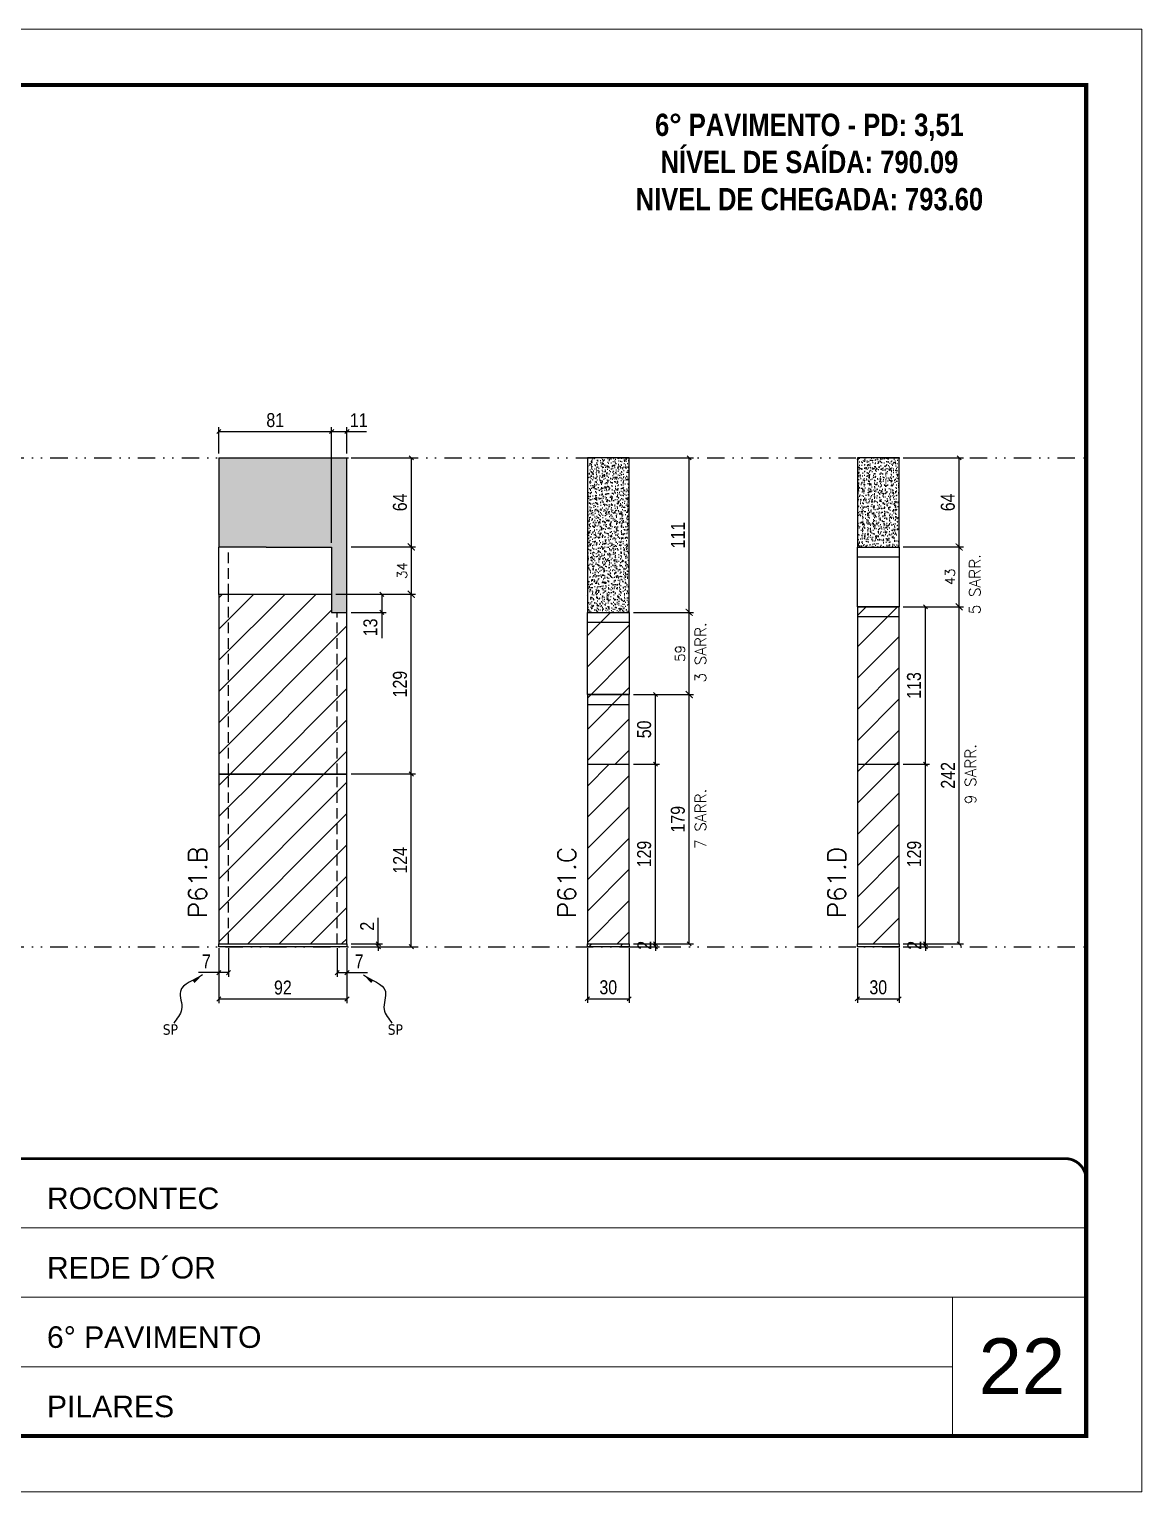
# Model space of a CAD drawing. Extents: x 28748 to 35002, y 14885 to 43501.
# Drawn here: x 31033 to 31832, y 36708 to 37758 of the extents above; entities that cross this region are included whole.
import ezdxf

# ---------------------------------------------------------------- set-up
doc = ezdxf.new("R2010")
doc.units = 0
for name, pattern in [('CONTINUO', [0]), ('DASHED', [0.75, 0.5, -0.25]), ('DIVIDE2', [0.625, 0.25, -0.125, 0, -0.125, 0, -0.125]), ('HIDDEN', [0.375, 0.25, -0.125])]:
    doc.linetypes.add(name, pattern=pattern)
for name, color, linetype, lineweight in [('CARIMBO', 255, 'Continuous', 9), ('Folhas', 255, 'Continuous', 9), ('Hachura', 251, 'Continuous', 9), ('SARRAFO DE PRESSAO', 251, 'DASHED', 9), ('Texto Seção', 7, 'Continuous', 15)]:
    doc.layers.add(name, color=color, linetype=linetype, lineweight=lineweight)
for name, color, linetype in [('COTA', 241, 'Continuous'), ('NOMENCLATURA', 7, 'Continuous'), ('Nível', 160, 'Continuous'), ('Painéis', 200, 'Continuous'), ('SARR_2.2x7', 40, 'Continuous'), ('Sarrafo de Pressão', 42, 'HIDDEN'), ('texto', 7, 'Continuous')]:
    doc.layers.add(name, color=color, linetype=linetype)
doc.styles.add('ARIAL', font='arial.ttf')
doc.styles.add('COTA TECNICA', font='techl___.ttf', dxfattribs={"height": 10})
doc.styles.add('COTA TECNICA-50', font='techl___.ttf', dxfattribs={"height": 10})
doc.styles.add('REGUA-120', font='ROMANS.shx', dxfattribs={"height": 15})
doc.styles.add('ROMANC', font='techb___.ttf', dxfattribs={"height": 2.5})
doc.styles.add('ROMANS', font='romans.shx')
doc.styles.get("Standard").update_dxf_attribs({"font": 'arial.ttf'})
doc.dimstyles.new('COTA PAINEL-50', dxfattribs={"dimtxt": 10, "dimasz": 3, "dimexe": 3, "dimexo": 3, "dimgap": 3, "dimtad": 1, "dimdec": 1, "dimzin": 12, "dimdsep": 46, "dimtxsty": 'COTA TECNICA-50', "dimblk1": 'OBLIQUE', "dimblk2": 'OBLIQUE', "dimsah": 1, "dimcen": 0.9, "dimclrd": 4, "dimclre": 4, "dimclrt": 240, "dimadec": 1, "dimazin": 3, "dimtfac": 1, "dimtdec": 1, "dimtmove": 0, "dimatfit": 3, "dimfxl": 1, "dimtolj": 1, "dimtzin": 12, "dimarcsym": 0})
doc.dimstyles.new('Cota Paínel', dxfattribs={"dimtxt": 7, "dimasz": 5, "dimexe": 3, "dimexo": 3, "dimgap": 3, "dimtad": 1, "dimdec": 1, "dimzin": 12, "dimdsep": 46, "dimtxsty": 'ROMANS', "dimblk": 'ARCHTICK', "dimcen": 0, "dimclrd": 4, "dimclre": 4, "dimclrt": 1, "dimadec": 1, "dimazin": 3, "dimtfac": 1, "dimtdec": 1, "dimtmove": 0, "dimatfit": 3, "dimldrblk": 'OBLIQUE', "dimfxl": 1, "dimtolj": 1, "dimtzin": 12, "dimarcsym": 0})
doc.dimstyles.new('PAINEL', dxfattribs={"dimtxt": 10, "dimasz": 3, "dimexe": 3, "dimexo": 3, "dimgap": 3, "dimtad": 1, "dimdec": 1, "dimzin": 12, "dimdsep": 46, "dimtxsty": 'COTA TECNICA', "dimblk1": 'OBLIQUE', "dimblk2": 'OBLIQUE', "dimsah": 1, "dimcen": 0.9, "dimclrd": 4, "dimclre": 4, "dimclrt": 240, "dimadec": 1, "dimazin": 3, "dimtfac": 1, "dimtdec": 1, "dimtmove": 0, "dimatfit": 3, "dimfxl": 1, "dimtolj": 1, "dimtzin": 12, "dimarcsym": 0})
doc.dimstyles.get("Standard").update_dxf_attribs({"dimtxt": 0.18, "dimasz": 0.18, "dimexe": 0.18, "dimexo": 0.0625, "dimgap": 0.09, "dimtad": 0, "dimtih": 1, "dimtoh": 1, "dimdec": 4, "dimzin": 0, "dimdsep": 46, "dimtxsty": 'Standard', "dimcen": 0.09, "dimadec": 0, "dimazin": 0, "dimtfac": 1, "dimtdec": 4, "dimtofl": 0, "dimtmove": 0, "dimatfit": 3, "dimfxl": 1, "dimtolj": 1, "dimtzin": 0, "dimarcsym": 0})
pattern_1 = [(45, (-100272.658, 8260.539), (-11.2253202, 11.2253202), [])]

# ---------------------------------------------------------------- blocks, each defined once
blk = doc.blocks.new('9999999999')
at = {"color": 30, "linetype": 'CONTINUO'}
for p, q in [((98564.6, 34379.6), (99584, 34379.6)), ((98564.6, 34329.8), (99488, 34329.8)), ((99584, 34329.8), (99488, 34329.8)), ((99488, 34329.8), (99488, 34230.2)), ((98564.6, 34280), (99488, 34280))]:
    blk.add_line(p, q, dxfattribs=at)
at = {"color": 30, "linetype": 'CONTINUO', "const_width": 2}
blk.add_lwpolyline([(99584, 34230.2), (99584, 34414.4, 0.414214), (99569, 34429.4), (98229, 34429.4, 0.414214), (98214, 34414.4), (98214, 34245.2, 0.414214), (98229, 34230.2), (99584, 34230.2)], format="xyb", dxfattribs=at)
at = {"layer": 'Folhas'}
blk.add_lwpolyline([(98139, 34190.2), (99624, 34190.2), (99624, 35240.2), (98139, 35240.2)], close=True, dxfattribs=at)
at = {"layer": 'Folhas', "color": 30, "const_width": 3}
blk.add_lwpolyline([(98214, 34230.2), (99584, 34230.2), (99584, 35200.2), (98214, 35200.2)], close=True, dxfattribs=at)
at = {"color": 7, "linetype": 'Continuous', "ltscale": 5, "style": 'ARIAL'}
for s, height, p in [('ROCONTEC', 15.48, (98837.7, 34393.1)), ('REDE D´OR', 15.48, (98837.7, 34343.3)), ('6° PAVIMENTO', 15.483, (98837.7, 34293.5)), ('PILARES', 15.48, (98837.7, 34243.7))]:
    blk.add_text(s, height=height, dxfattribs=at).set_placement(p)
blk = doc.blocks.new('_Oblique')
at = {"color": 0, "linetype": 'ByBlock', "lineweight": -2}
blk.add_line((-0.5, -0.5), (0.5, 0.5), dxfattribs=at)
blk = doc.blocks.new('*D462')
at = {"layer": 'COTA', "color": 4, "lineweight": -2, "transparency": 16777216}
for p, q in [((31169, 37098.2), (31169, 37058.7)), ((31261, 37098.2), (31261, 37058.7)), ((31169, 37061.7), (31261, 37061.7))]:
    blk.add_line(p, q, dxfattribs=at)
at = {"layer": 'Defpoints', "color": 0, "transparency": 16777216}
for p in [(31169, 37101.2), (31261, 37101.2), (31261, 37061.7)]:
    blk.add_point(p, dxfattribs=at)
at = {"layer": 'COTA', "color": 4, "lineweight": -2, "transparency": 16777216, "xscale": 3, "yscale": 3, "zscale": 3, "rotation": 180}
blk.add_blockref('_Oblique', (31169, 37061.7), dxfattribs=at)
at = {"layer": 'COTA', "color": 4, "lineweight": -2, "transparency": 16777216, "xscale": 3, "yscale": 3, "zscale": 3}
blk.add_blockref('_Oblique', (31261, 37061.7), dxfattribs=at)
at = {"layer": 'COTA', "color": 240, "transparency": 16777216, "insert": (31215, 37069.8), "char_height": 10, "attachment_point": 5, "style": 'COTA TECNICA'}
blk.add_mtext('\\A1;92', dxfattribs=at)
blk = doc.blocks.new('*D463')
at = {"layer": 'COTA', "color": 4, "lineweight": -2, "transparency": 16777216}
for p, q in [((31176, 37098.2), (31176, 37077.6)), ((31169, 37096.2), (31169, 37077.6)), ((31169, 37080.6), (31154.3, 37080.6)), ((31176, 37080.6), (31169, 37080.6))]:
    blk.add_line(p, q, dxfattribs=at)
at = {"layer": 'Defpoints', "color": 0, "transparency": 16777216}
for p in [(31169, 37099.2), (31176, 37101.2), (31169, 37080.6)]:
    blk.add_point(p, dxfattribs=at)
at = {"layer": 'COTA', "color": 4, "lineweight": -2, "transparency": 16777216, "xscale": 3, "yscale": 3, "zscale": 3, "rotation": 180}
blk.add_blockref('_Oblique', (31169, 37080.6), dxfattribs=at)
at = {"layer": 'COTA', "color": 4, "lineweight": -2, "transparency": 16777216, "xscale": 3, "yscale": 3, "zscale": 3}
blk.add_blockref('_Oblique', (31176, 37080.6), dxfattribs=at)
at = {"layer": 'COTA', "color": 240, "transparency": 16777216, "insert": (31160.1, 37088.7), "char_height": 10, "attachment_point": 5, "style": 'COTA TECNICA-50'}
blk.add_mtext('\\A1;7', dxfattribs=at)
blk = doc.blocks.new('*D464')
at = {"layer": 'COTA', "color": 4, "lineweight": -2, "transparency": 16777216}
for p, q in [((31254, 37098.2), (31254, 37077.6)), ((31261, 37096.2), (31261, 37077.6)), ((31254, 37080.6), (31261, 37080.6)), ((31261, 37080.6), (31275.7, 37080.6))]:
    blk.add_line(p, q, dxfattribs=at)
at = {"layer": 'Defpoints', "color": 0, "transparency": 16777216}
for p in [(31254, 37101.2), (31261, 37099.2), (31261, 37080.6)]:
    blk.add_point(p, dxfattribs=at)
at = {"layer": 'COTA', "color": 4, "lineweight": -2, "transparency": 16777216, "xscale": 3, "yscale": 3, "zscale": 3, "rotation": 180}
blk.add_blockref('_Oblique', (31254, 37080.6), dxfattribs=at)
at = {"layer": 'COTA', "color": 4, "lineweight": -2, "transparency": 16777216, "xscale": 3, "yscale": 3, "zscale": 3}
blk.add_blockref('_Oblique', (31261, 37080.6), dxfattribs=at)
at = {"layer": 'COTA', "color": 240, "transparency": 16777216, "insert": (31269.8, 37088.7), "char_height": 10, "attachment_point": 5, "style": 'COTA TECNICA-50'}
blk.add_mtext('\\A1;7', dxfattribs=at)
blk = doc.blocks.new('*D465')
at = {"layer": 'COTA', "color": 4, "lineweight": -2, "transparency": 16777216}
for p, q in [((31264, 37223.2), (31310.2, 37223.2)), ((31307.2, 37099.2), (31307.2, 37223.2)), ((31264, 37099.2), (31310.2, 37099.2))]:
    blk.add_line(p, q, dxfattribs=at)
at = {"layer": 'Defpoints', "color": 0, "transparency": 16777216}
for p in [(31261, 37223.2), (31307.2, 37223.2), (31261, 37099.2)]:
    blk.add_point(p, dxfattribs=at)
at = {"layer": 'COTA', "color": 4, "lineweight": -2, "transparency": 16777216, "xscale": 3, "yscale": 3, "zscale": 3}
for p, rotation in [((31307.2, 37223.2), 90), ((31307.2, 37099.2), 270)]:
    blk.add_blockref('_Oblique', p, dxfattribs=dict(at, rotation=rotation))
at = {"layer": 'COTA', "color": 240, "transparency": 16777216, "insert": (31299.2, 37161.2), "char_height": 10, "attachment_point": 5, "rotation": 90, "style": 'COTA TECNICA-50'}
blk.add_mtext('\\A1;124', dxfattribs=at)
blk = doc.blocks.new('*D466')
at = {"layer": 'COTA', "color": 4, "lineweight": -2, "transparency": 16777216}
for p, q in [((31283.5, 37101.2), (31283.5, 37120)), ((31264, 37101.2), (31286.5, 37101.2)), ((31264, 37099.2), (31286.5, 37099.2)), ((31283.5, 37099.2), (31283.5, 37101.2)), ((31283.5, 37099.2), (31283.5, 37096.2))]:
    blk.add_line(p, q, dxfattribs=at)
at = {"layer": 'Defpoints', "color": 0, "transparency": 16777216}
for p in [(31261, 37101.2), (31261, 37099.2), (31283.5, 37099.2)]:
    blk.add_point(p, dxfattribs=at)
at = {"layer": 'COTA', "color": 4, "lineweight": -2, "transparency": 16777216, "xscale": 3, "yscale": 3, "zscale": 3}
for p, rotation in [((31283.5, 37101.2), 270), ((31283.5, 37099.2), 90)]:
    blk.add_blockref('_Oblique', p, dxfattribs=dict(at, rotation=rotation))
at = {"layer": 'COTA', "color": 240, "transparency": 16777216, "insert": (31275.5, 37113.9), "char_height": 10, "attachment_point": 5, "rotation": 90, "style": 'COTA TECNICA-50'}
blk.add_mtext('\\A1;2', dxfattribs=at)
blk = doc.blocks.new('*D1592')
at = {"layer": 'COTA', "color": 4, "linetype": 'ByBlock', "lineweight": -2, "transparency": 16777216}
for p, q in [((31253, 37352.2), (31310.2, 37352.2)), ((31307.2, 37223.2), (31307.2, 37352.2)), ((31264, 37223.2), (31310.2, 37223.2))]:
    blk.add_line(p, q, dxfattribs=at)
at = {"layer": 'Defpoints', "color": 0, "linetype": 'ByBlock', "transparency": 16777216}
for p in [(31250, 37352.2), (31307.2, 37352.2), (31261, 37223.2)]:
    blk.add_point(p, dxfattribs=at)
at = {"layer": 'COTA', "color": 4, "linetype": 'ByBlock', "lineweight": -2, "transparency": 16777216, "xscale": 3, "yscale": 3, "zscale": 3}
for p, rotation in [((31307.2, 37352.2), 90), ((31307.2, 37223.2), 270)]:
    blk.add_blockref('_Oblique', p, dxfattribs=dict(at, rotation=rotation))
at = {"layer": 'COTA', "color": 240, "linetype": 'ByBlock', "transparency": 16777216, "insert": (31299.1, 37287.7), "char_height": 10, "attachment_point": 5, "rotation": 90, "style": 'COTA TECNICA'}
blk.add_mtext('\\A1;129', dxfattribs=at)
blk = doc.blocks.new('*D495')
at = {"layer": 'COTA', "color": 4, "lineweight": -2, "transparency": 16777216}
for p, q in [((31433.7, 37098.2), (31433.7, 37058.8)), ((31463.7, 37098.2), (31463.7, 37058.8)), ((31433.7, 37061.8), (31463.7, 37061.8))]:
    blk.add_line(p, q, dxfattribs=at)
at = {"layer": 'Defpoints', "color": 0, "transparency": 16777216}
for p in [(31433.7, 37101.2), (31463.7, 37101.2), (31463.7, 37061.8)]:
    blk.add_point(p, dxfattribs=at)
at = {"layer": 'COTA', "color": 4, "lineweight": -2, "transparency": 16777216, "xscale": 3, "yscale": 3, "zscale": 3, "rotation": 180}
blk.add_blockref('_Oblique', (31433.7, 37061.8), dxfattribs=at)
at = {"layer": 'COTA', "color": 4, "lineweight": -2, "transparency": 16777216, "xscale": 3, "yscale": 3, "zscale": 3}
blk.add_blockref('_Oblique', (31463.7, 37061.8), dxfattribs=at)
at = {"layer": 'COTA', "color": 240, "transparency": 16777216, "insert": (31448.7, 37070), "char_height": 10, "attachment_point": 5, "style": 'COTA TECNICA'}
blk.add_mtext('\\A1;30', dxfattribs=at)
blk = doc.blocks.new('*D496')
at = {"layer": 'COTA', "color": 4, "lineweight": -2, "transparency": 16777216}
for p, q in [((31466.7, 37101.2), (31485.6, 37101.2)), ((31466.7, 37099.2), (31485.6, 37099.2)), ((31482.6, 37101.2), (31482.6, 37104.2)), ((31482.6, 37099.2), (31482.6, 37101.2)), ((31482.6, 37099.2), (31482.6, 37096.2))]:
    blk.add_line(p, q, dxfattribs=at)
at = {"layer": 'Defpoints', "color": 0, "transparency": 16777216}
for p in [(31463.7, 37101.2), (31463.7, 37099.2), (31482.6, 37101.2)]:
    blk.add_point(p, dxfattribs=at)
at = {"layer": 'COTA', "color": 4, "lineweight": -2, "transparency": 16777216, "xscale": 3, "yscale": 3, "zscale": 3}
for p, rotation in [((31482.6, 37101.2), 270), ((31482.6, 37099.2), 90)]:
    blk.add_blockref('_Oblique', p, dxfattribs=dict(at, rotation=rotation))
at = {"layer": 'COTA', "color": 240, "transparency": 16777216, "insert": (31474.6, 37100.2), "char_height": 10, "attachment_point": 5, "rotation": 90, "style": 'COTA TECNICA-50'}
blk.add_mtext('\\A1;2', dxfattribs=at)
blk = doc.blocks.new('*D1598')
at = {"layer": 'COTA', "color": 4, "linetype": 'ByBlock', "lineweight": -2, "transparency": 16777216}
for p, q in [((31466.7, 37280.2), (31509.8, 37280.2)), ((31506.8, 37101.2), (31506.8, 37280.2)), ((31466.7, 37101.2), (31509.8, 37101.2))]:
    blk.add_line(p, q, dxfattribs=at)
at = {"layer": 'Defpoints', "color": 0, "linetype": 'ByBlock', "transparency": 16777216}
for p in [(31463.7, 37280.2), (31506.8, 37280.2), (31463.7, 37101.2)]:
    blk.add_point(p, dxfattribs=at)
at = {"layer": 'COTA', "color": 4, "linetype": 'ByBlock', "lineweight": -2, "transparency": 16777216, "xscale": 3, "yscale": 3, "zscale": 3}
for p, rotation in [((31506.8, 37280.2), 90), ((31506.8, 37101.2), 270)]:
    blk.add_blockref('_Oblique', p, dxfattribs=dict(at, rotation=rotation))
at = {"layer": 'COTA', "color": 240, "linetype": 'ByBlock', "transparency": 16777216, "insert": (31498.7, 37190.7), "char_height": 10, "attachment_point": 5, "rotation": 90, "style": 'COTA TECNICA'}
blk.add_mtext('\\A1;179', dxfattribs=at)
blk = doc.blocks.new('*D1599')
at = {"layer": 'COTA', "color": 4, "linetype": 'ByBlock', "lineweight": -2, "transparency": 16777216}
for p, q in [((31466.7, 37230.2), (31485.6, 37230.2)), ((31482.6, 37101.2), (31482.6, 37230.2)), ((31466.7, 37101.2), (31485.6, 37101.2))]:
    blk.add_line(p, q, dxfattribs=at)
at = {"layer": 'Defpoints', "color": 0, "linetype": 'ByBlock', "transparency": 16777216}
for p in [(31463.7, 37230.2), (31482.6, 37230.2), (31463.7, 37101.2)]:
    blk.add_point(p, dxfattribs=at)
at = {"layer": 'COTA', "color": 4, "linetype": 'ByBlock', "lineweight": -2, "transparency": 16777216, "xscale": 3, "yscale": 3, "zscale": 3}
for p, rotation in [((31482.6, 37230.2), 90), ((31482.6, 37101.2), 270)]:
    blk.add_blockref('_Oblique', p, dxfattribs=dict(at, rotation=rotation))
at = {"layer": 'COTA', "color": 240, "linetype": 'ByBlock', "transparency": 16777216, "insert": (31474.5, 37165.7), "char_height": 10, "attachment_point": 5, "rotation": 90, "style": 'COTA TECNICA'}
blk.add_mtext('\\A1;129', dxfattribs=at)
blk = doc.blocks.new('*D1600')
at = {"layer": 'COTA', "color": 4, "linetype": 'ByBlock', "lineweight": -2, "transparency": 16777216}
for p, q in [((31466.7, 37280.2), (31485.6, 37280.2)), ((31482.6, 37230.2), (31482.6, 37280.2)), ((31466.7, 37230.2), (31485.6, 37230.2))]:
    blk.add_line(p, q, dxfattribs=at)
at = {"layer": 'Defpoints', "color": 0, "linetype": 'ByBlock', "transparency": 16777216}
for p in [(31463.7, 37280.2), (31482.6, 37280.2), (31463.7, 37230.2)]:
    blk.add_point(p, dxfattribs=at)
at = {"layer": 'COTA', "color": 4, "linetype": 'ByBlock', "lineweight": -2, "transparency": 16777216, "xscale": 3, "yscale": 3, "zscale": 3}
for p, rotation in [((31482.6, 37280.2), 90), ((31482.6, 37230.2), 270)]:
    blk.add_blockref('_Oblique', p, dxfattribs=dict(at, rotation=rotation))
at = {"layer": 'COTA', "color": 240, "linetype": 'ByBlock', "transparency": 16777216, "insert": (31474.5, 37255.2), "char_height": 10, "attachment_point": 5, "rotation": 90, "style": 'COTA TECNICA'}
blk.add_mtext('\\A1;50', dxfattribs=at)
blk = doc.blocks.new('*D497')
at = {"layer": 'COTA', "color": 4, "lineweight": -2, "transparency": 16777216}
for p, q in [((31627.6, 37098.2), (31627.6, 37058.8)), ((31657.6, 37098.2), (31657.6, 37058.8)), ((31627.6, 37061.8), (31657.6, 37061.8))]:
    blk.add_line(p, q, dxfattribs=at)
at = {"layer": 'Defpoints', "color": 0, "transparency": 16777216}
for p in [(31627.6, 37101.2), (31657.6, 37101.2), (31657.6, 37061.8)]:
    blk.add_point(p, dxfattribs=at)
at = {"layer": 'COTA', "color": 4, "lineweight": -2, "transparency": 16777216, "xscale": 3, "yscale": 3, "zscale": 3, "rotation": 180}
blk.add_blockref('_Oblique', (31627.6, 37061.8), dxfattribs=at)
at = {"layer": 'COTA', "color": 4, "lineweight": -2, "transparency": 16777216, "xscale": 3, "yscale": 3, "zscale": 3}
blk.add_blockref('_Oblique', (31657.6, 37061.8), dxfattribs=at)
at = {"layer": 'COTA', "color": 240, "transparency": 16777216, "insert": (31642.6, 37070), "char_height": 10, "attachment_point": 5, "style": 'COTA TECNICA'}
blk.add_mtext('\\A1;30', dxfattribs=at)
blk = doc.blocks.new('*D498')
at = {"layer": 'COTA', "color": 4, "lineweight": -2, "transparency": 16777216}
for p, q in [((31660.6, 37101.2), (31679.5, 37101.2)), ((31660.6, 37099.2), (31679.5, 37099.2)), ((31676.5, 37101.2), (31676.5, 37104.2)), ((31676.5, 37099.2), (31676.5, 37101.2)), ((31676.5, 37099.2), (31676.5, 37096.2))]:
    blk.add_line(p, q, dxfattribs=at)
at = {"layer": 'Defpoints', "color": 0, "transparency": 16777216}
for p in [(31657.6, 37101.2), (31657.6, 37099.2), (31676.5, 37101.2)]:
    blk.add_point(p, dxfattribs=at)
at = {"layer": 'COTA', "color": 4, "lineweight": -2, "transparency": 16777216, "xscale": 3, "yscale": 3, "zscale": 3}
for p, rotation in [((31676.5, 37101.2), 270), ((31676.5, 37099.2), 90)]:
    blk.add_blockref('_Oblique', p, dxfattribs=dict(at, rotation=rotation))
at = {"layer": 'COTA', "color": 240, "transparency": 16777216, "insert": (31668.5, 37100.2), "char_height": 10, "attachment_point": 5, "rotation": 90, "style": 'COTA TECNICA-50'}
blk.add_mtext('\\A1;2', dxfattribs=at)
blk = doc.blocks.new('*D1601')
at = {"layer": 'COTA', "color": 4, "linetype": 'ByBlock', "lineweight": -2, "transparency": 16777216}
for p, q in [((31660.6, 37343.2), (31703.7, 37343.2)), ((31700.7, 37101.2), (31700.7, 37343.2)), ((31660.6, 37101.2), (31703.7, 37101.2))]:
    blk.add_line(p, q, dxfattribs=at)
at = {"layer": 'Defpoints', "color": 0, "linetype": 'ByBlock', "transparency": 16777216}
for p in [(31657.6, 37343.2), (31700.7, 37343.2), (31657.6, 37101.2)]:
    blk.add_point(p, dxfattribs=at)
at = {"layer": 'COTA', "color": 4, "linetype": 'ByBlock', "lineweight": -2, "transparency": 16777216, "xscale": 3, "yscale": 3, "zscale": 3}
for p, rotation in [((31700.7, 37343.2), 90), ((31700.7, 37101.2), 270)]:
    blk.add_blockref('_Oblique', p, dxfattribs=dict(at, rotation=rotation))
at = {"layer": 'COTA', "color": 240, "linetype": 'ByBlock', "transparency": 16777216, "insert": (31692.6, 37222.2), "char_height": 10, "attachment_point": 5, "rotation": 90, "style": 'COTA TECNICA'}
blk.add_mtext('\\A1;242', dxfattribs=at)
blk = doc.blocks.new('*D1602')
at = {"layer": 'COTA', "color": 4, "linetype": 'ByBlock', "lineweight": -2, "transparency": 16777216}
for p, q in [((31660.6, 37230.2), (31679.5, 37230.2)), ((31676.5, 37101.2), (31676.5, 37230.2)), ((31660.6, 37101.2), (31679.5, 37101.2))]:
    blk.add_line(p, q, dxfattribs=at)
at = {"layer": 'Defpoints', "color": 0, "linetype": 'ByBlock', "transparency": 16777216}
for p in [(31657.6, 37230.2), (31676.5, 37230.2), (31657.6, 37101.2)]:
    blk.add_point(p, dxfattribs=at)
at = {"layer": 'COTA', "color": 4, "linetype": 'ByBlock', "lineweight": -2, "transparency": 16777216, "xscale": 3, "yscale": 3, "zscale": 3}
for p, rotation in [((31676.5, 37230.2), 90), ((31676.5, 37101.2), 270)]:
    blk.add_blockref('_Oblique', p, dxfattribs=dict(at, rotation=rotation))
at = {"layer": 'COTA', "color": 240, "linetype": 'ByBlock', "transparency": 16777216, "insert": (31668.4, 37165.7), "char_height": 10, "attachment_point": 5, "rotation": 90, "style": 'COTA TECNICA'}
blk.add_mtext('\\A1;129', dxfattribs=at)
blk = doc.blocks.new('*D1603')
at = {"layer": 'COTA', "color": 4, "linetype": 'ByBlock', "lineweight": -2, "transparency": 16777216}
for p, q in [((31660.6, 37343.2), (31679.5, 37343.2)), ((31676.5, 37230.2), (31676.5, 37343.2)), ((31660.6, 37230.2), (31679.5, 37230.2))]:
    blk.add_line(p, q, dxfattribs=at)
at = {"layer": 'Defpoints', "color": 0, "linetype": 'ByBlock', "transparency": 16777216}
for p in [(31657.6, 37343.2), (31676.5, 37343.2), (31657.6, 37230.2)]:
    blk.add_point(p, dxfattribs=at)
at = {"layer": 'COTA', "color": 4, "linetype": 'ByBlock', "lineweight": -2, "transparency": 16777216, "xscale": 3, "yscale": 3, "zscale": 3}
for p, rotation in [((31676.5, 37343.2), 90), ((31676.5, 37230.2), 270)]:
    blk.add_blockref('_Oblique', p, dxfattribs=dict(at, rotation=rotation))
at = {"layer": 'COTA', "color": 240, "linetype": 'ByBlock', "transparency": 16777216, "insert": (31668.3, 37286.7), "char_height": 10, "attachment_point": 5, "rotation": 90, "style": 'COTA TECNICA'}
blk.add_mtext('\\A1;113', dxfattribs=at)
blk = doc.blocks.new('_ArchTick')
at = {"color": 0, "linetype": 'ByBlock', "const_width": 0.15}
blk.add_lwpolyline([(-0.5, -0.5), (0.5, 0.5)], dxfattribs=at)
blk = doc.blocks.new('*D1604')
at = {"layer": 'COTA', "color": 4, "lineweight": -2, "transparency": 16777216}
for p, q in [((31466.7, 37339.2), (31509.8, 37339.2)), ((31506.8, 37280.2), (31506.8, 37339.2)), ((31466.7, 37280.2), (31509.8, 37280.2))]:
    blk.add_line(p, q, dxfattribs=at)
at = {"layer": 'Defpoints', "color": 0, "transparency": 16777216}
for p in [(31463.7, 37339.2), (31506.8, 37339.2), (31463.7, 37280.2)]:
    blk.add_point(p, dxfattribs=at)
at = {"layer": 'COTA', "color": 4, "lineweight": -2, "transparency": 16777216, "xscale": 5, "yscale": 5, "zscale": 5}
for p, rotation in [((31506.8, 37339.2), 90), ((31506.8, 37280.2), 270)]:
    blk.add_blockref('_ArchTick', p, dxfattribs=dict(at, rotation=rotation))
at = {"layer": 'COTA', "color": 1, "transparency": 16777216, "insert": (31500.3, 37309.7), "char_height": 7, "attachment_point": 5, "rotation": 90, "style": 'ROMANS'}
blk.add_mtext('\\A1;59', dxfattribs=at)
blk = doc.blocks.new('*D1605')
at = {"layer": 'COTA', "color": 4, "lineweight": -2, "transparency": 16777216}
for p, q in [((31660.6, 37386.2), (31703.7, 37386.2)), ((31700.7, 37343.2), (31700.7, 37386.2)), ((31660.6, 37343.2), (31703.7, 37343.2))]:
    blk.add_line(p, q, dxfattribs=at)
at = {"layer": 'Defpoints', "color": 0, "transparency": 16777216}
for p in [(31657.6, 37386.2), (31700.7, 37386.2), (31657.6, 37343.2)]:
    blk.add_point(p, dxfattribs=at)
at = {"layer": 'COTA', "color": 4, "lineweight": -2, "transparency": 16777216, "xscale": 5, "yscale": 5, "zscale": 5}
for p, rotation in [((31700.7, 37386.2), 90), ((31700.7, 37343.2), 270)]:
    blk.add_blockref('_ArchTick', p, dxfattribs=dict(at, rotation=rotation))
at = {"layer": 'COTA', "color": 1, "transparency": 16777216, "insert": (31694.2, 37364.7), "char_height": 7, "attachment_point": 5, "rotation": 90, "style": 'ROMANS'}
blk.add_mtext('\\A1;43', dxfattribs=at)
blk = doc.blocks.new('*D2082')
at = {"layer": 'COTA', "color": 4, "lineweight": -2, "transparency": 16777216}
for p, q in [((31660.6, 37450.2), (31703.7, 37450.2)), ((31700.7, 37386.2), (31700.7, 37450.2)), ((31660.6, 37386.2), (31703.7, 37386.2))]:
    blk.add_line(p, q, dxfattribs=at)
at = {"layer": 'Defpoints', "color": 0, "transparency": 16777216}
for p in [(31657.6, 37450.2), (31700.7, 37450.2), (31657.6, 37386.2)]:
    blk.add_point(p, dxfattribs=at)
at = {"layer": 'COTA', "color": 4, "lineweight": -2, "transparency": 16777216, "xscale": 3, "yscale": 3, "zscale": 3}
for p, rotation in [((31700.7, 37450.2), 90), ((31700.7, 37386.2), 270)]:
    blk.add_blockref('_Oblique', p, dxfattribs=dict(at, rotation=rotation))
at = {"layer": 'COTA', "color": 240, "transparency": 16777216, "insert": (31692.6, 37418.2), "char_height": 10, "attachment_point": 5, "rotation": 90, "style": 'COTA TECNICA-50'}
blk.add_mtext('\\A1;64', dxfattribs=at)
blk = doc.blocks.new('*D2083')
at = {"layer": 'COTA', "color": 4, "lineweight": -2, "transparency": 16777216}
for p, q in [((31466.7, 37450.2), (31509.8, 37450.2)), ((31506.8, 37339.2), (31506.8, 37450.2)), ((31466.7, 37339.2), (31509.8, 37339.2))]:
    blk.add_line(p, q, dxfattribs=at)
at = {"layer": 'Defpoints', "color": 0, "transparency": 16777216}
for p in [(31463.7, 37450.2), (31506.8, 37450.2), (31463.7, 37339.2)]:
    blk.add_point(p, dxfattribs=at)
at = {"layer": 'COTA', "color": 4, "lineweight": -2, "transparency": 16777216, "xscale": 3, "yscale": 3, "zscale": 3}
for p, rotation in [((31506.8, 37450.2), 90), ((31506.8, 37339.2), 270)]:
    blk.add_blockref('_Oblique', p, dxfattribs=dict(at, rotation=rotation))
at = {"layer": 'COTA', "color": 240, "transparency": 16777216, "insert": (31498.7, 37394.7), "char_height": 10, "attachment_point": 5, "rotation": 90, "style": 'COTA TECNICA-50'}
blk.add_mtext('\\A1;111', dxfattribs=at)
blk = doc.blocks.new('*D2084')
at = {"layer": 'COTA', "color": 4, "lineweight": -2, "transparency": 16777216}
for p, q in [((31264, 37386.2), (31310.2, 37386.2)), ((31307.2, 37386.2), (31307.2, 37352.2)), ((31253, 37352.2), (31310.2, 37352.2))]:
    blk.add_line(p, q, dxfattribs=at)
at = {"layer": 'Defpoints', "color": 0, "transparency": 16777216}
for p in [(31261, 37386.2), (31250, 37352.2), (31307.2, 37352.2)]:
    blk.add_point(p, dxfattribs=at)
at = {"layer": 'COTA', "color": 4, "lineweight": -2, "transparency": 16777216, "xscale": 5, "yscale": 5, "zscale": 5}
for p, rotation in [((31307.2, 37386.2), 90), ((31307.2, 37352.2), 270)]:
    blk.add_blockref('_ArchTick', p, dxfattribs=dict(at, rotation=rotation))
at = {"layer": 'COTA', "color": 1, "transparency": 16777216, "insert": (31300.7, 37369.2), "char_height": 7, "attachment_point": 5, "rotation": 90, "style": 'ROMANS'}
blk.add_mtext('\\A1;34', dxfattribs=at)
blk = doc.blocks.new('*D2335')
at = {"layer": 'COTA', "color": 4, "lineweight": -2, "transparency": 16777216}
for p, q in [((31264, 37450.2), (31310.2, 37450.2)), ((31307.2, 37450.2), (31307.2, 37386.2)), ((31264, 37386.2), (31310.2, 37386.2))]:
    blk.add_line(p, q, dxfattribs=at)
at = {"layer": 'Defpoints', "color": 0, "transparency": 16777216}
for p in [(31261, 37450.2), (31261, 37386.2), (31307.2, 37386.2)]:
    blk.add_point(p, dxfattribs=at)
at = {"layer": 'COTA', "color": 4, "lineweight": -2, "transparency": 16777216, "xscale": 3, "yscale": 3, "zscale": 3}
for p, rotation in [((31307.2, 37450.2), 90), ((31307.2, 37386.2), 270)]:
    blk.add_blockref('_Oblique', p, dxfattribs=dict(at, rotation=rotation))
at = {"layer": 'COTA', "color": 240, "transparency": 16777216, "insert": (31299.1, 37418.2), "char_height": 10, "attachment_point": 5, "rotation": 90, "style": 'COTA TECNICA'}
blk.add_mtext('\\A1;64', dxfattribs=at)
blk = doc.blocks.new('*D2336')
at = {"layer": 'COTA', "color": 4, "lineweight": -2, "transparency": 16777216}
for p, q in [((31253, 37352.2), (31289.1, 37352.2)), ((31286.1, 37352.2), (31286.1, 37339.2)), ((31264, 37339.2), (31289.1, 37339.2)), ((31286.1, 37339.2), (31286.1, 37320.6))]:
    blk.add_line(p, q, dxfattribs=at)
at = {"layer": 'Defpoints', "color": 0, "transparency": 16777216}
for p in [(31250, 37352.2), (31261, 37339.2), (31286.1, 37339.2)]:
    blk.add_point(p, dxfattribs=at)
at = {"layer": 'COTA', "color": 4, "lineweight": -2, "transparency": 16777216, "xscale": 3, "yscale": 3, "zscale": 3}
for p, rotation in [((31286.1, 37352.2), 90), ((31286.1, 37339.2), 270)]:
    blk.add_blockref('_Oblique', p, dxfattribs=dict(at, rotation=rotation))
at = {"layer": 'COTA', "color": 240, "transparency": 16777216, "insert": (31277.9, 37328.4), "char_height": 10, "attachment_point": 5, "rotation": 90, "style": 'COTA TECNICA'}
blk.add_mtext('\\A1;13', dxfattribs=at)
blk = doc.blocks.new('*D2337')
at = {"layer": 'COTA', "color": 4, "lineweight": -2, "transparency": 16777216}
for p, q in [((31169, 37453.2), (31169, 37472.1)), ((31169, 37469.1), (31250, 37469.1)), ((31250, 37389.2), (31250, 37472.1))]:
    blk.add_line(p, q, dxfattribs=at)
at = {"layer": 'Defpoints', "color": 0, "transparency": 16777216}
for p in [(31250, 37469.1), (31169, 37450.2), (31250, 37386.2)]:
    blk.add_point(p, dxfattribs=at)
at = {"layer": 'COTA', "color": 4, "lineweight": -2, "transparency": 16777216, "xscale": 3, "yscale": 3, "zscale": 3, "rotation": 180}
blk.add_blockref('_Oblique', (31169, 37469.1), dxfattribs=at)
at = {"layer": 'COTA', "color": 4, "lineweight": -2, "transparency": 16777216, "xscale": 3, "yscale": 3, "zscale": 3}
blk.add_blockref('_Oblique', (31250, 37469.1), dxfattribs=at)
at = {"layer": 'COTA', "color": 240, "transparency": 16777216, "insert": (31209.5, 37477.2), "char_height": 10, "attachment_point": 5, "style": 'COTA TECNICA'}
blk.add_mtext('\\A1;81', dxfattribs=at)
blk = doc.blocks.new('*D2338')
at = {"layer": 'COTA', "color": 4, "lineweight": -2, "transparency": 16777216}
for p, q in [((31250, 37389.2), (31250, 37472.1)), ((31250, 37469.1), (31261, 37469.1)), ((31261, 37453.2), (31261, 37472.1)), ((31261, 37469.1), (31275.1, 37469.1))]:
    blk.add_line(p, q, dxfattribs=at)
at = {"layer": 'Defpoints', "color": 0, "transparency": 16777216}
for p in [(31261, 37469.1), (31261, 37450.2), (31250, 37386.2)]:
    blk.add_point(p, dxfattribs=at)
at = {"layer": 'COTA', "color": 4, "lineweight": -2, "transparency": 16777216, "xscale": 3, "yscale": 3, "zscale": 3, "rotation": 180}
blk.add_blockref('_Oblique', (31250, 37469.1), dxfattribs=at)
at = {"layer": 'COTA', "color": 4, "lineweight": -2, "transparency": 16777216, "xscale": 3, "yscale": 3, "zscale": 3}
blk.add_blockref('_Oblique', (31261, 37469.1), dxfattribs=at)
at = {"layer": 'COTA', "color": 240, "transparency": 16777216, "insert": (31269.5, 37477.2), "char_height": 10, "attachment_point": 5, "style": 'COTA TECNICA'}
blk.add_mtext('\\A1;11', dxfattribs=at)

msp = doc.modelspace()

# ---------------------------------------------------------------- hatches: boundary and pattern name
at = {"layer": 'COTA', "linetype": 'ByBlock'}
h = msp.add_hatch(dxfattribs=at)
h.set_pattern_fill('AR-CONC', color=256, scale=0.03)
h.paths.add_polyline_path([(31260.98, 37450.15), (31168.98, 37450.15), (31168.98, 37386.15), (31202.98, 37386.15), (31249.98, 37386.15), (31249.98, 37339.15), (31260.98, 37339.15)])
h = msp.add_hatch(dxfattribs=at)
h.set_pattern_fill('AR-CONC', color=256, scale=0.03)
h.set_pattern_definition([(50, (25799.3086, 30918.0097), (5.46554, -0.4781726), [0.5715, -6.2865]), (355, (25799.3086, 30918.01), (-1.0573026, 5.7317054), [0.4572, -5.0292175]), (100.451445, (25799.764, 30917.97), (4.4082374, 5.2535326), [0.4857003, -5.3427073]), (46.1842, (25799.3086, 30919.534), (8.132371, -1.26127), [0.85725, -9.42975]), (96.63556, (25799.986, 30919.429), (7.122124, 7.422784), [0.728551, -8.014068]), (351.18415, (25799.309, 30919.534), (7.122124, 7.422784), [0.685799, -7.543792]), (21, (25800.0706, 30919.1527), (4.5484317, -3.067956), [0.5715, -6.2865]), (326, (25800.0706, 30919.153), (1.854061, 5.525639), [0.4572, -5.0292]), (71.451445, (25800.4496, 30918.897), (6.4024926, 2.457683), [0.4857003, -5.342698]), (37.5, (25799.3086, 30918.0097), (0.0926581, 2.53665117), [0, -4.96824, 0, -5.1054, 0, -5.04825]), (7.5, (25799.3086, 30918.0097), (2.0045899, 3.00541724), [0, -2.91084, 0, -4.85394, 0, -1.92405]), (327.5, (25797.6093, 30918.0097), (4.06771786, -0.1718623), [0, -1.905, 0, -5.9436, 0, -7.8867]), (317.5, (25796.8473, 30918.0097), (4.4438754, 0.7627947), [0, -2.4765, 0, -3.94716, 0, -5.6007])])
h.paths.add_polyline_path([(31463.69, 37450.15), (31433.69, 37450.15), (31433.69, 37339.15), (31463.69, 37339.15)])
h = msp.add_hatch(dxfattribs=at)
h.set_pattern_fill('AR-CONC', color=256, scale=0.03)
h.set_pattern_definition([(50, (25799.3086, 30972.0097), (5.46554, -0.4781726), [0.5715, -6.2865]), (355, (25799.3086, 30972.01), (-1.0573026, 5.7317054), [0.4572, -5.0292175]), (100.451445, (25799.764, 30971.97), (4.4082374, 5.2535326), [0.4857003, -5.3427073]), (46.1842, (25799.3086, 30973.534), (8.132371, -1.26127), [0.85725, -9.42975]), (96.63556, (25799.986, 30973.429), (7.122124, 7.422784), [0.728551, -8.014068]), (351.18415, (25799.309, 30973.534), (7.122124, 7.422784), [0.685799, -7.543792]), (21, (25800.0706, 30973.1527), (4.5484317, -3.067956), [0.5715, -6.2865]), (326, (25800.0706, 30973.153), (1.854061, 5.525639), [0.4572, -5.0292]), (71.451445, (25800.4496, 30972.897), (6.4024926, 2.457683), [0.4857003, -5.342698]), (37.5, (25799.3086, 30972.0097), (0.0926581, 2.53665117), [0, -4.96824, 0, -5.1054, 0, -5.04825]), (7.5, (25799.3086, 30972.0097), (2.0045899, 3.00541724), [0, -2.91084, 0, -4.85394, 0, -1.92405]), (327.5, (25797.6093, 30972.0097), (4.06771786, -0.1718623), [0, -1.905, 0, -5.9436, 0, -7.8867]), (317.5, (25796.8473, 30972.0097), (4.4438754, 0.7627947), [0, -2.4765, 0, -3.94716, 0, -5.6007])])
h.paths.add_polyline_path([(31627.62, 37450.15), (31627.62, 37386.15), (31657.62, 37386.15), (31657.62, 37450.15)])
at = {"layer": 'Hachura', "linetype": 'ByBlock'}
h = msp.add_hatch(dxfattribs=at)
h.set_pattern_fill('ANSI31', color=256, scale=5)
h.set_pattern_definition(pattern_1)
h.paths.add_polyline_path([(31260.98, 37339.15), (31249.98, 37339.15), (31249.98, 37352.15), (31168.98, 37352.15), (31168.98, 37223.15), (31260.98, 37223.15)])
h = msp.add_hatch(dxfattribs=at)
h.set_pattern_fill('ANSI31', color=256, scale=5)
h.set_pattern_definition(pattern_1)
h.paths.add_polyline_path([(31463.69, 37339.15), (31433.69, 37339.15), (31433.69, 37230.15), (31463.69, 37230.15)])
h = msp.add_hatch(dxfattribs=at)
h.set_pattern_fill('ANSI31', color=256, scale=5)
h.set_pattern_definition(pattern_1)
h.paths.add_polyline_path([(31627.62, 37230.15), (31657.62, 37230.15), (31657.62, 37343.15), (31627.62, 37343.15)])
h = msp.add_hatch(dxfattribs=at)
h.set_pattern_fill('ANSI31', color=256, scale=5)
h.set_pattern_definition(pattern_1)
h.paths.add_polyline_path([(31260.98, 37223.15), (31168.98, 37223.15), (31168.98, 37101.15), (31260.98, 37101.15)])
h = msp.add_hatch(dxfattribs=at)
h.set_pattern_fill('ANSI31', color=256, scale=5)
h.set_pattern_definition([(45, (25799.309, 30974.01), (-11.22532, 11.22532), [])])
h.paths.add_polyline_path([(31463.69, 37230.15), (31433.69, 37230.15), (31433.69, 37101.15), (31463.69, 37101.15)])
h = msp.add_hatch(dxfattribs=at)
h.set_pattern_fill('ANSI31', color=256, scale=5)
h.set_pattern_definition(pattern_1)
h.paths.add_polyline_path([(31657.62, 37230.15), (31627.62, 37230.15), (31627.62, 37101.15), (31657.62, 37101.15)])
h = msp.add_hatch(dxfattribs=at)
h.set_pattern_fill('ANSI31', color=256, scale=5)
h.set_pattern_definition(pattern_1)
h.paths.add_polyline_path([(31463.69, 37101.15), (31433.69, 37101.15), (31433.69, 37099.15), (31463.69, 37099.15)])

# ---------------------------------------------------------------- linework, layer by layer
at = {"layer": 'COTA', "linetype": 'ByBlock'}
for p, q in [((31168.98, 37450.15), (31168.98, 37386.15)), ((31168.98, 37450.15), (31260.98, 37450.15)), ((31260.98, 37339.15), (31260.98, 37450.15))]:
    msp.add_line(p, q, dxfattribs=at)
for points in [[(31433.69, 37339.15), (31463.69, 37339.15), (31463.69, 37450.15), (31433.69, 37450.15)], [(31627.62, 37386.15), (31657.62, 37386.15), (31657.62, 37450.15), (31627.62, 37450.15)]]:
    msp.add_lwpolyline(points, close=True, dxfattribs=at)
at = {"layer": 'Nível', "color": 4, "linetype": 'DIVIDE2', "ltscale": 50}
for p, q in [((30764.91, 37450.15), (31791.84, 37450.15)), ((30764.91, 37099.15), (31791.84, 37099.15))]:
    msp.add_line(p, q, dxfattribs=at)
at = {"layer": 'Painéis'}
for p, q in [((31168.98, 37352.15), (31168.98, 37386.15)), ((31202.98, 37386.15), (31168.98, 37386.15)), ((31202.98, 37386.15), (31249.98, 37386.15)), ((31202.98, 37386.15), (31202.98, 37386.15)), ((31249.98, 37386.15), (31249.98, 37339.15)), ((31249.98, 37339.15), (31260.98, 37339.15)), ((31627.62, 37343.15), (31657.62, 37343.15)), ((31657.62, 37343.15), (31627.62, 37343.15)), ((31627.62, 37343.15), (31627.62, 37343.15)), ((31657.62, 37343.15), (31657.62, 37343.15)), ((31433.69, 37280.15), (31463.69, 37280.15)), ((31463.69, 37280.15), (31433.69, 37280.15)), ((31433.69, 37280.15), (31433.69, 37280.15)), ((31463.69, 37280.15), (31463.69, 37280.15)), ((31433.69, 37230.15), (31463.69, 37230.15)), ((31627.62, 37230.15), (31657.62, 37230.15))]:
    msp.add_line(p, q, dxfattribs=at)
for points in [[(31627.62, 37386.15), (31657.62, 37386.15), (31657.62, 37343.15), (31627.62, 37343.15)], [(31433.69, 37339.15), (31463.69, 37339.15), (31463.69, 37280.15), (31433.69, 37280.15)], [(31627.62, 37101.15), (31657.62, 37101.15), (31657.62, 37343.15), (31627.62, 37343.15)], [(31433.69, 37101.15), (31463.69, 37101.15), (31463.69, 37280.15), (31433.69, 37280.15)], [(31168.98, 37101.15), (31260.98, 37101.15), (31260.98, 37223.15), (31168.98, 37223.15)], [(31168.98, 37101.15), (31260.98, 37101.15), (31260.98, 37099.15), (31168.98, 37099.15)], [(31433.69, 37101.15), (31463.69, 37101.15), (31463.69, 37099.15), (31433.69, 37099.15)], [(31627.62, 37101.15), (31657.62, 37101.15), (31657.62, 37099.15), (31627.62, 37099.15)]]:
    msp.add_lwpolyline(points, close=True, dxfattribs=at)
msp.add_lwpolyline([(31249.98, 37352.15), (31168.98, 37352.15), (31168.98, 37223.15), (31260.98, 37223.15), (31260.98, 37339.15)], dxfattribs=at)
at = {"layer": 'SARR_2.2x7'}
for p, q in [((31627.62, 37379.15), (31657.62, 37379.15)), ((31433.69, 37332.15), (31463.69, 37332.15)), ((31627.62, 37336.15), (31657.62, 37336.15)), ((31433.69, 37273.15), (31463.69, 37273.15))]:
    msp.add_line(p, q, dxfattribs=at)
at = {"layer": 'Sarrafo de Pressão', "ltscale": 30}
for p, q in [((31175.98, 37352.15), (31175.98, 37386.15)), ((31175.98, 37223.15), (31175.98, 37352.15)), ((31253.98, 37223.15), (31253.98, 37339.15)), ((31175.98, 37101.15), (31175.98, 37223.15)), ((31253.98, 37101.15), (31253.98, 37223.15))]:
    msp.add_line(p, q, dxfattribs=at)

# ---------------------------------------------------------------- block references
at = {"layer": 'SARRAFO DE PRESSAO', "color": 6, "linetype": 'ByBlock'}
msp.add_blockref('9999999999', (-67792.14, 2517.66), dxfattribs=at)

# ---------------------------------------------------------------- texts
at = {"layer": 'CARIMBO', "style": 'ARIAL'}
msp.add_text('22', height=40, dxfattribs=at).set_placement((31714.7, 36778.01))
at = {"layer": 'NOMENCLATURA', "color": 2, "insert": (31593.17, 37723.93), "char_height": 16, "attachment_point": 2, "style": 'ROMANC'}
msp.add_mtext_dynamic_manual_height_columns('\\P6° PAVIMENTO - PD: 3,51\\PNÍVEL DE SAÍDA: 790.09\\PNIVEL DE CHEGADA: 793.60', width=300.2766, gutter_width=1, heights=[0], dxfattribs=at)
at = {"layer": 'texto', "color": 0, "char_height": 7.5, "attachment_point": 5}
for insert in [(31134.21, 37039.66), (31295.76, 37039.66)]:
    msp.add_mtext('{\\fTahoma|b0|i0|c0|p34;\\C4;SP}', dxfattribs=dict(at, insert=insert))
at = {"layer": 'Texto Seção', "linetype": 'Continuous', "style": 'ROMANS'}
for s, p in [('5 SARR.', (31715.92, 37337.85)), ('3 SARR.', (31518.96, 37288.88)), ('9 SARR.', (31712.88, 37201.52)), ('7 SARR.', (31518.96, 37169.41))]:
    msp.add_text(s, height=8, rotation=90, dxfattribs=at).set_placement(p)
at = {"layer": 'Texto Seção', "char_height": 13, "width": 285.3299, "attachment_point": 7, "rotation": 90, "style": 'REGUA-120'}
for s, insert in [('P61.B', (31160.32, 37119.62)), ('P61.C', (31425.36, 37119.62)), ('P61.D', (31619.29, 37119.62))]:
    msp.add_mtext(s, dxfattribs=dict(at, insert=insert))

# ---------------------------------------------------------------- dimensions: what is measured, and where the dimension line sits
at = {"layer": 'COTA'}
for base, p1, p2, dimstyle, picture, middle in [((31249.98, 37469.11), (31168.98, 37450.15), (31249.98, 37386.15), 'PAINEL', '*D2337', (31209.48, 37477.2)), ((31260.98, 37469.11), (31249.98, 37386.15), (31260.98, 37450.15), 'PAINEL', '*D2338', (31269.53, 37477.16)), ((31260.98, 37080.64), (31253.98, 37101.15), (31260.98, 37099.15), 'COTA PAINEL-50', '*D464', (31269.85, 37088.71))]:
    dim = msp.add_linear_dim(base=base, p1=p1, p2=p2, dimstyle=dimstyle, dxfattribs=at)
    dim.commit()
    dim.dimension.update_dxf_attribs({"geometry": picture, "text_midpoint": middle})
for base, p1, p2, angle, dimstyle, picture, middle in [((31307.22, 37386.15), (31260.98, 37450.15), (31260.98, 37386.15), 90, 'PAINEL', '*D2335', (31299.12, 37418.15)), ((31506.77, 37450.15), (31463.69, 37339.15), (31463.69, 37450.15), 90, 'COTA PAINEL-50', '*D2083', (31498.72, 37394.65)), ((31700.7, 37450.15), (31657.62, 37386.15), (31657.62, 37450.15), 90, 'COTA PAINEL-50', '*D2082', (31692.6, 37418.15)), ((31700.7, 37386.15), (31657.62, 37343.15), (31657.62, 37386.15), 90, 'Cota Paínel', '*D1605', (31694.2, 37364.65)), ((31286.14, 37339.15), (31249.98, 37352.15), (31260.98, 37339.15), 90, 'PAINEL', '*D2336', (31277.92, 37328.39)), ((31506.77, 37339.15), (31463.69, 37280.15), (31463.69, 37339.15), 90, 'Cota Paínel', '*D1604', (31500.27, 37309.65)), ((31307.22, 37223.15), (31260.98, 37099.15), (31260.98, 37223.15), 90, 'COTA PAINEL-50', '*D465', (31299.15, 37161.15)), ((31168.98, 37080.64), (31175.98, 37101.15), (31168.98, 37099.15), 180, 'COTA PAINEL-50', '*D463', (31160.12, 37088.71))]:
    dim = msp.add_linear_dim(base=base, p1=p1, p2=p2, angle=angle, dimstyle=dimstyle, dxfattribs=at)
    dim.commit()
    dim.dimension.update_dxf_attribs({"geometry": picture, "text_midpoint": middle})
for base, p1, p2, dimstyle, picture, middle in [((31307.22, 37352.15), (31260.98, 37386.15), (31249.98, 37352.15), 'Cota Paínel', '*D2084', (31307.22, 37369.15)), ((31283.51, 37099.15), (31260.98, 37101.15), (31260.98, 37099.15), 'COTA PAINEL-50', '*D466', (31283.51, 37113.9)), ((31482.6, 37101.15), (31463.69, 37099.15), (31463.69, 37101.15), 'COTA PAINEL-50', '*D496', (31482.6, 37100.15)), ((31676.52, 37101.15), (31657.62, 37099.15), (31657.62, 37101.15), 'COTA PAINEL-50', '*D498', (31676.52, 37100.15))]:
    dim = msp.add_linear_dim(base=base, p1=p1, p2=p2, angle=90, dimstyle=dimstyle, dxfattribs=at)
    dim.commit()
    dim.dimension.update_dxf_attribs({"geometry": picture, "text_midpoint": middle, "dimtype": 160})
at = {"layer": 'COTA', "linetype": 'ByBlock'}
for base, p1, p2, picture, middle in [((31307.22, 37352.15), (31260.98, 37223.15), (31249.98, 37352.15), '*D1592', (31299.14, 37287.65)), ((31700.7, 37343.15), (31657.62, 37101.15), (31657.62, 37343.15), '*D1601', (31692.63, 37222.15)), ((31506.77, 37280.15), (31463.69, 37101.15), (31463.69, 37280.15), '*D1598', (31498.67, 37190.65)), ((31482.6, 37230.15), (31463.69, 37101.15), (31463.69, 37230.15), '*D1599', (31474.51, 37165.65)), ((31676.52, 37230.15), (31657.62, 37101.15), (31657.62, 37230.15), '*D1602', (31668.44, 37165.65))]:
    dim = msp.add_linear_dim(base=base, p1=p1, p2=p2, angle=90, dimstyle='PAINEL', dxfattribs=at)
    dim.commit()
    dim.dimension.update_dxf_attribs({"geometry": picture, "text_midpoint": middle})
for base, p1, p2, picture, middle in [((31676.52, 37343.15), (31657.62, 37230.15), (31657.62, 37343.15), '*D1603', (31668.3, 37286.65)), ((31482.6, 37280.15), (31463.69, 37230.15), (31463.69, 37280.15), '*D1600', (31474.49, 37255.15))]:
    dim = msp.add_linear_dim(base=base, p1=p1, p2=p2, angle=90, dimstyle='PAINEL', override={"dimtmove": 1}, dxfattribs=at)
    dim.commit()
    dim.dimension.update_dxf_attribs({"geometry": picture, "text_midpoint": middle})
at = {"layer": 'COTA'}
for base, p1, p2, picture, middle in [((31260.98, 37061.7), (31168.98, 37101.15), (31260.98, 37101.15), '*D462', (31214.98, 37069.79)), ((31463.69, 37061.81), (31433.69, 37101.15), (31463.69, 37101.15), '*D495', (31448.69, 37070.03)), ((31657.62, 37061.81), (31627.62, 37101.15), (31657.62, 37101.15), '*D497', (31642.62, 37070.03))]:
    dim = msp.add_linear_dim(base=base, p1=p1, p2=p2, dimstyle='PAINEL', override={"dimarcsym": 2}, dxfattribs=at)
    dim.commit()
    dim.dimension.update_dxf_attribs({"geometry": picture, "text_midpoint": middle})

# ---------------------------------------------------------------- leaders
at = {"layer": 'COTA', "path_type": 1}
for points in [[(31157.16, 37078.97), (31141.37, 37067.14), (31142.3, 37054.13), (31136.74, 37044.35)], [(31272.81, 37078.97), (31288.6, 37067.14), (31287.67, 37054.13), (31293.23, 37044.35)]]:
    msp.add_leader(points, dimstyle='Standard', override={"dimasz": 8}, dxfattribs=at)

doc.saveas('drawing.dxf')
